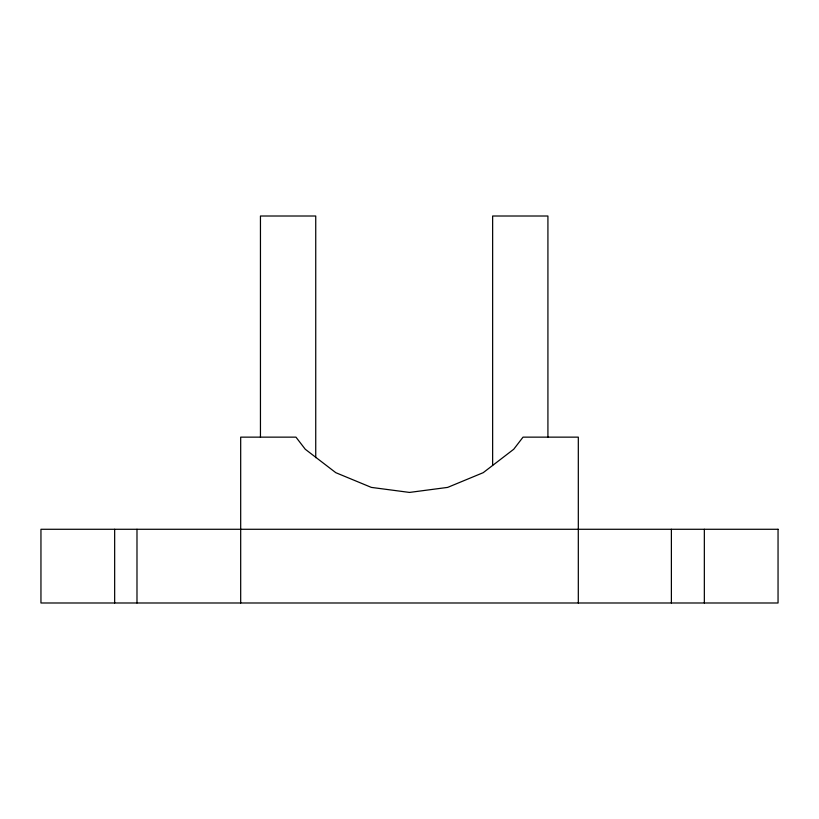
<?xml version="1.0" encoding="UTF-8"?>
<svg xmlns="http://www.w3.org/2000/svg" width="819" height="819" viewBox="0 0 819 819"><rect width="100%" height="100%" fill="white"/><g stroke="black" fill="none" stroke-linecap="round" stroke-linejoin="round"><path stroke-width="1.23" d="M704.34 529.279L704.34 602.989M671.385 529.279L671.385 602.989M578.316 602.989L578.316 437.141L523.034 437.141L513.738 449.242L483.21 472.676L447.655 487.397L409.5 492.424L371.345 487.397L335.79 472.676L305.262 449.242L295.966 437.141L240.684 437.141L240.684 602.989M547.921 437.213L547.921 216.011L492.639 216.011L492.639 465.346M315.735 457.678L315.735 216.011L260.452 216.011L260.452 437.213M136.988 529.279L136.988 602.989M114.66 529.279L114.66 602.989M778.05 529.279L40.95 529.279L40.95 602.989L778.05 602.989L778.05 529.279"/></g></svg>
